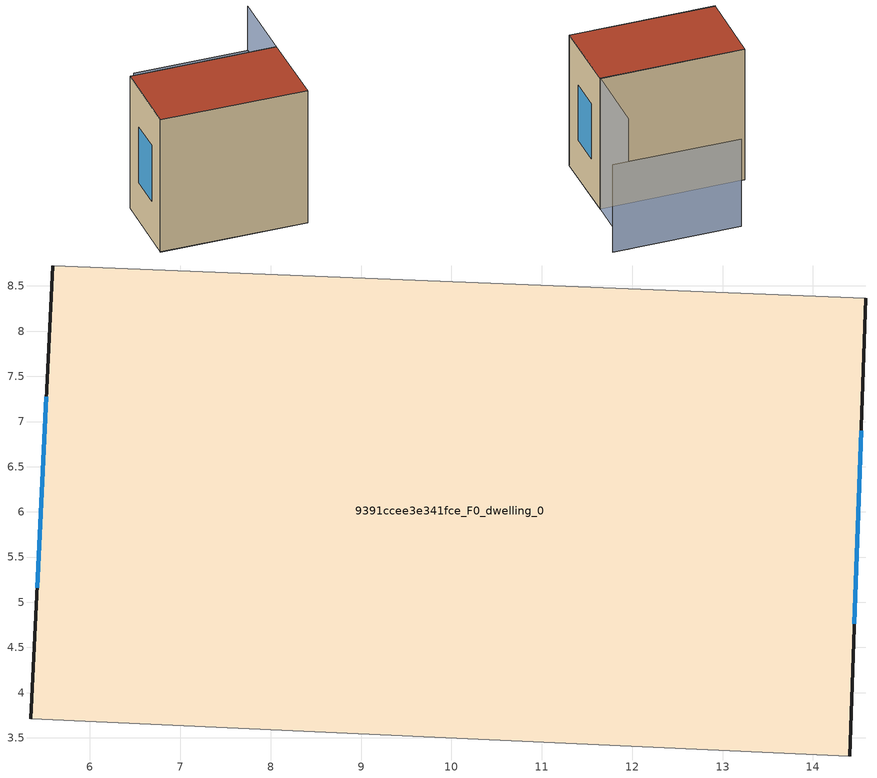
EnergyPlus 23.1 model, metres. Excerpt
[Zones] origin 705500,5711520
9391ccee3e341fce_F0_dwelling_0
 floor ground (EU_floor_Construction): 14.58,8.36 14.41,3.3 5.34,3.71 5.59,8.72 z0
 wall outside (EU_wall_Construction): 5.59,8.72 5.34,3.71 / 14.41,3.3 14.58,8.36 z0:9
 wall adiabatic (EU_wall_Construction): 14.58,8.36 5.59,8.72 / 5.34,3.71 14.41,3.3 z0:9
 window (EU_Window_Construction): 5.52,7.27 5.41,5.16 / 14.46,4.76 14.53,6.9 z2.6:6.4
 roof outside (EU_roof_Construction): 14.41,3.3 14.58,8.36 5.59,8.72 5.34,3.71 z9
shading: 5.34,3.71 14.41,3.3 / 14.78,13.02 14.59,8.35 / 14.59,8.35 5.59,8.72 z0:9; 15.75,12.94 7.74,13.27 z0:6
[Building]
EU S2 Campaign: North Axis=0; Terrain=City; Solar Distribution=FullExterior
[Site:Location]
London: Latitude=51.5; Longitude=-0.5; Time Zone=0; Elevation=25
[SizingPeriod:WeatherFileDays]
AnnualSizingPeriod: Begin Month=1; Begin Day of Month=1; End Month=12; End Day of Month=31; Day of Week for Start Day=Monday; Use Weather File Daylight Saving Period=No; Use Weather File Rain and Snow Indicators=No
[MATERIAL]
EU_InternalMass_Material: Roughness=MediumRough; Thickness=0.1; Conductivity=1; Density=1800; Specific Heat=900; Thermal Absorptance=0.9; Solar Absorptance=0.7; Visible Absorptance=0.7
[MATERIAL:NOMASS] Roughness=MediumRough; Thermal Absorptance=0.9; Solar Absorptance=0.7; Visible Absorptance=0.7
Name | Thermal Resistance
EU_wall_NoMass | 0.724719
EU_roof_NoMass | 2.98947
EU_floor_NoMass | 2.39157
[WINDOWMATERIAL:SIMPLEGLAZINGSYSTEM]
EU_Window_SimpleGlazing: UFactor=2.63425; Solar Heat Gain Coefficient=0.76; Visible Transmittance=0.76
[CONSTRUCTION]
EU_wall_Construction: EU_wall_NoMass
EU_roof_Construction: EU_roof_NoMass
EU_floor_Construction: EU_floor_NoMass
EU_InternalMass_Construction: EU_InternalMass_Material
EU_Window_Construction: EU_Window_SimpleGlazing
[ZONE]
9391ccee3e341fce_F0_dwelling_0: Type=1; Multiplier=1; Ceiling Height=autocalculate; Volume=410.065; Floor Area=autocalculate; Part of Total Floor Area=Yes
[INTERNALMASS]
9391ccee3e341fce_F0_dwelling_0_EU_InternalMass: Construction=EU_InternalMass_Construction; Zone or ZoneList=9391ccee3e341fce_F0_dwelling_0; Surface Area=45.5629
[OTHEREQUIPMENT]
EU_Step8_InternalGain_9391ccee3e341fce_F0_dwelling_0_f000: Fuel Type=Electricity; Zone or ZoneList or Space or SpaceList=9391ccee3e341fce_F0_dwelling_0; Schedule=EU_Step8_GainSchedule_9391ccee3e341fce_F0_dwelling_0_f000; Design Level Calculation Method=Watts/Area; Power per Zone Floor Area=1; Fraction Latent=0; Fraction Radiant=0; Fraction Lost=0; Carbon Dioxide Generation Rate=0; EndUse Subcategory=EU_Step8_InternalGains
[ZONEVENTILATION:DESIGNFLOWRATE]
EU_ConstantAir_9391ccee3e341fce_F0_dwelling_0: Zone or ZoneList or Space or SpaceList=9391ccee3e341fce_F0_dwelling_0; Schedule=EU_AlwaysOn; Design Flow Rate Calculation Method=AirChanges/Hour; Air Changes per Hour=0.418135; Ventilation Type=Natural; Fan Pressure Rise=0; Fan Total Efficiency=1; Constant Term Coefficient=1; Temperature Term Coefficient=0; Velocity Term Coefficient=0; Velocity Squared Term Coefficient=0; Minimum Indoor Temperature=-100; Maximum Indoor Temperature=100; Delta Temperature=-100; Minimum Outdoor Temperature=-100; Maximum Outdoor Temperature=100; Maximum Wind Speed=40
[HVACTEMPLATE:THERMOSTAT]
EU_HeatOnly_9391ccee3e341fce_F0_dwelling_0: Constant Heating Setpoint=20; Constant Cooling Setpoint=50
[HVACTEMPLATE:ZONE:IDEALLOADSAIRSYSTEM]
9391ccee3e341fce_F0_dwelling_0: Template Thermostat=EU_HeatOnly_9391ccee3e341fce_F0_dwelling_0; System Availability Schedule=EU_AlwaysOn; Maximum Heating Supply Air Temperature=50; Minimum Cooling Supply Air Temperature=13; Maximum Heating Supply Air Humidity Ratio=0.0156; Minimum Cooling Supply Air Humidity Ratio=0.0077; Heating Limit=NoLimit; Cooling Limit=NoLimit; Heating Availability Schedule=EU_AlwaysOn; Cooling Availability Schedule=EU_CoolingOff; Dehumidification Control Type=ConstantSensibleHeatRatio; Cooling Sensible Heat Ratio=0.7; Dehumidification Setpoint=60; Humidification Control Type=None; Humidification Setpoint=30; Outdoor Air Method=None; Outdoor Air Flow Rate per Person=0.00944; Outdoor Air Flow Rate per Zone Floor Area=0; Outdoor Air Flow Rate per Zone=0; Demand Controlled Ventilation Type=None; Outdoor Air Economizer Type=NoEconomizer; Heat Recovery Type=None; Sensible Heat Recovery Effectiveness=0.7; Latent Heat Recovery Effectiveness=0.65
[SIZING:ZONE]
9391ccee3e341fce_F0_dwelling_0: Zone Cooling Design Supply Air Temperature Input Method=SupplyAirTemperature; Zone Cooling Design Supply Air Temperature=13; Zone Heating Design Supply Air Temperature Input Method=SupplyAirTemperature; Zone Heating Design Supply Air Temperature=50; Zone Cooling Design Supply Air Humidity Ratio=0.008; Zone Heating Design Supply Air Humidity Ratio=0.008; Cooling Design Air Flow Method=DesignDay; Cooling Design Air Flow Rate=0; Cooling Minimum Air Flow per Zone Floor Area=0.000762; Cooling Minimum Air Flow=0; Cooling Minimum Air Flow Fraction=0.2; Heating Design Air Flow Method=DesignDay; Heating Design Air Flow Rate=0; Heating Maximum Air Flow per Zone Floor Area=0.002032; Heating Maximum Air Flow=0.141576; Heating Maximum Air Flow Fraction=0.3; Account for Dedicated Outdoor Air System=No; Dedicated Outdoor Air System Control Strategy=NeutralSupplyAir; Dedicated Outdoor Air Low Setpoint Temperature for Design=autosize; Dedicated Outdoor Air High Setpoint Temperature for Design=autosize; Zone Load Sizing Method=Sensible Load Only No Latent Load; Zone Latent Cooling Design Supply Air Humidity Ratio Input Method=HumidityRatioDifference; Zone Cooling Design Supply Air Humidity Ratio Difference=0.005; Zone Latent Heating Design Supply Air Humidity Ratio Input Method=HumidityRatioDifference; Zone Humidification Design Supply Air Humidity Ratio Difference=0.005
[SCHEDULE:CONSTANT]
Name | Hourly Value
EU_AlwaysOn | 1
EU_CoolingOff | 0
[SCHEDULE:FILE]
EU_Step8_GainSchedule_9391ccee3e341fce_F0_dwelling_0_f000: File=../../schedules/9391ccee3e341fce/9391ccee3e341fce_F0_dwelling_0_f000_gain.csv; Column Number=1; Rows to Skip at Top=0; Number of Hours of Data=8760; Column Separator=Comma; Interpolate to Timestep=No; Minutes per Item=60; Adjust Schedule for Daylight Savings=Yes
